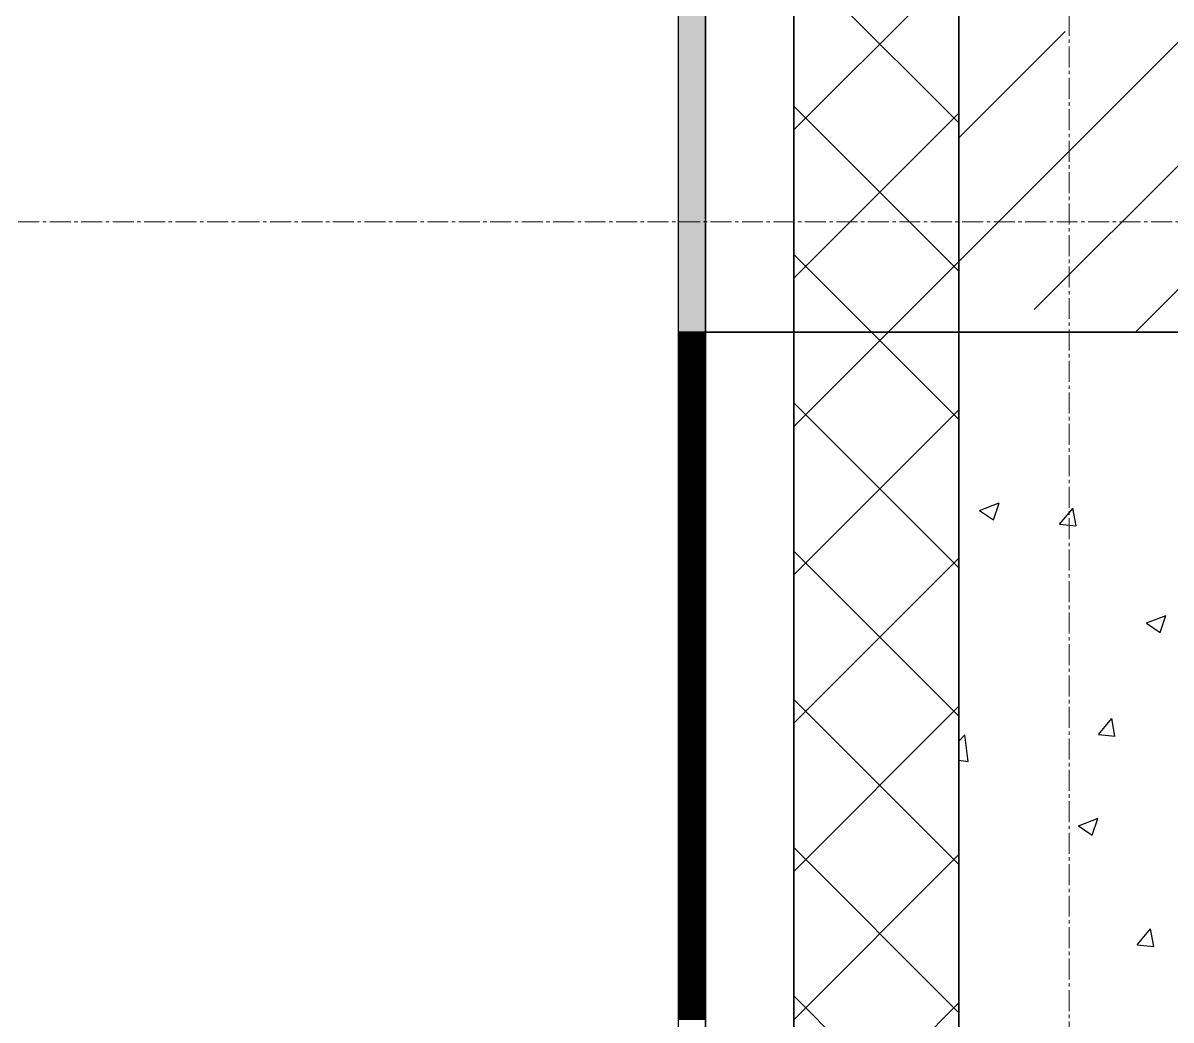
# Model space of a CAD drawing. Header units: millimetres. Extents: x -231292 to 573618, y -153144 to 564035.
# Drawn here: x 7953 to 8996, y 263241 to 264147 of the extents above; entities that cross this region are included whole.
import ezdxf

# ---------------------------------------------------------------- set-up
doc = ezdxf.new("R2010")
doc.units = ezdxf.units.MM
doc.linetypes.add('CENTER2', pattern=[28.575, 19.05, -3.175, 3.175, -3.175])
doc.layers.get('0').update_dxf_attribs({"color": 250})
for name, color, linetype, lineweight in [('АР_Стены ЖБ', 250, 'Continuous', 35), ('АР_Стены ПЕНОблок', 250, 'Continuous', 20), ('АР_Тонкая', 250, 'Continuous', 5), ('АР_Утеплитель', 250, 'Continuous', 0), ('АР_Штриховка', 250, 'Continuous', 0), ('РД_Оси_100', 250, 'Continuous', 0)]:
    doc.layers.add(name, color=color, linetype=linetype, lineweight=lineweight)
doc.layers.add('КР_Балки-0.5', color=60, linetype='Continuous', lineweight=50, plot=False)

# ---------------------------------------------------------------- blocks, each defined once
blk = doc.blocks.new('оси_рен')
at = {"layer": 'РД_Оси_100', "color": 251, "linetype": 'CENTER2', "true_color": 0x636466}
for p, q in [((1195652.916, 135558.25), (1195652.916, 223268.25)), ((1189697.958, 213313.25), (1241712.916, 213313.25))]:
    blk.add_line(p, q, dxfattribs=at)

msp = doc.modelspace()

# ---------------------------------------------------------------- hatches: boundary and pattern name
at = {"layer": 'АР_Штриховка', "linetype": 'Continuous', "lineweight": 25, "true_color": 0x000000}
h = msp.add_hatch(dxfattribs=at)
h.set_pattern_fill('_U', color=18, style=0, pattern_type=0)
h.set_pattern_definition([(2e-15, (-195344.9339, 50353.0024), (-3e-16, 1), [])])
h.paths.add_polyline_path([(8548.243, 263866.253), (8573.243, 263866.253), (8573.243, 273896.253), (8548.243, 273921.253)], flags=0)
h = msp.add_hatch(dxfattribs=at)
h.set_pattern_fill('ANSI37', color=18, scale=30, style=0)
h.set_pattern_definition([(45, (-195344.93, 50353), (-67.35192, 67.35192), []), (135, (-195344.93, 50353), (-67.35192, -67.35192), [])])
h.paths.add_polyline_path([(8653.243, 263866.253), (8803.243, 263866.253), (8803.243, 273666.253), (8653.243, 273816.253)], flags=0)

# ---------------------------------------------------------------- linework, layer by layer
at = {"layer": 'АР_Стены ЖБ', "color": 18, "linetype": 'Continuous', "lineweight": 25, "true_color": 0x000000}
for p, q in [((8803.243, 273666.253), (8803.243, 263866.253)), ((8803.243, 263866.253), (13203.243, 263866.253))]:
    msp.add_line(p, q, dxfattribs=at)
at = {"layer": 'АР_Стены ПЕНОблок', "color": 18, "linetype": 'Continuous', "lineweight": 25, "true_color": 0x000000}
for p, q in [((9003.243, 263866.253), (8803.243, 263866.253)), ((8803.243, 263866.253), (8803.243, 187666.253))]:
    msp.add_line(p, q, dxfattribs=at)
at = {"layer": 'АР_Тонкая', "color": 18, "linetype": 'Continuous', "lineweight": 25, "true_color": 0x000000}
for p, q in [((8548.243, 273921.253), (8548.243, 263866.253)), ((8573.243, 273896.253), (8573.243, 263866.253)), ((8573.243, 263866.253), (8573.243, 273896.253)), ((8653.243, 263866.253), (8653.243, 273816.253)), ((8573.243, 263866.253), (8548.243, 263866.253)), ((8548.243, 263866.253), (8548.243, 187666.253)), ((8548.243, 263866.253), (8573.243, 263866.253)), ((8653.243, 263866.253), (8573.243, 263866.253)), ((8573.243, 263866.253), (8573.243, 187666.253)), ((8573.243, 187666.253), (8573.243, 263866.253)), ((8573.243, 263866.253), (8653.243, 263866.253)), ((8653.243, 187666.253), (8653.243, 263866.253))]:
    msp.add_line(p, q, dxfattribs=at)
at = {"layer": 'АР_Утеплитель', "color": 18, "linetype": 'Continuous', "lineweight": 25, "true_color": 0x000000}
for p, q in [((8653.243, 273816.253), (8653.243, 263866.253)), ((8803.243, 263866.253), (8803.243, 273666.253)), ((8803.243, 263866.253), (8653.243, 263866.253)), ((8653.243, 263866.253), (8653.243, 187666.253)), ((8653.243, 263866.253), (8803.243, 263866.253)), ((8803.243, 187666.253), (8803.243, 263866.253))]:
    msp.add_line(p, q, dxfattribs=at)
at = {"layer": 'АР_Штриховка', "color": 18, "linetype": 'Continuous', "lineweight": 25, "true_color": 0x000000}
for p, q in [((8803.243, 264042.701), (8899.766, 264139.225)), ((8803.243, 263930.448), (9003.243, 264130.448)), ((8963.554, 263866.253), (9163.554, 264066.253)), ((8871.703, 263886.655), (9012.02, 264026.971)), ((8548.243, 263866.002), (8573.243, 263866.002)), ((8548.243, 263865.002), (8573.243, 263865.002)), ((8548.243, 263864.002), (8573.243, 263864.002)), ((8548.243, 263863.002), (8573.243, 263863.002)), ((8548.243, 263862.002), (8573.243, 263862.002)), ((8548.243, 263861.002), (8573.243, 263861.002)), ((8548.243, 263860.002), (8573.243, 263860.002)), ((8653.243, 263780.448), (8739.048, 263866.253)), ((8803.243, 263786.735), (8723.725, 263866.253)), ((8548.243, 263859.002), (8573.243, 263859.002)), ((8548.243, 263858.002), (8573.243, 263858.002)), ((8548.243, 263857.002), (8573.243, 263857.002)), ((8548.243, 263856.002), (8573.243, 263856.002)), ((8548.243, 263855.002), (8573.243, 263855.002)), ((8548.243, 263854.002), (8573.243, 263854.002)), ((8548.243, 263853.002), (8573.243, 263853.002)), ((8548.243, 263852.002), (8573.243, 263852.002)), ((8548.243, 263851.002), (8573.243, 263851.002)), ((8548.243, 263850.002), (8573.243, 263850.002)), ((8548.243, 263849.002), (8573.243, 263849.002)), ((8548.243, 263848.002), (8573.243, 263848.002)), ((8548.243, 263847.002), (8573.243, 263847.002)), ((8548.243, 263846.002), (8573.243, 263846.002)), ((8548.243, 263845.002), (8573.243, 263845.002)), ((8548.243, 263844.002), (8573.243, 263844.002)), ((8548.243, 263843.002), (8573.243, 263843.002)), ((8548.243, 263842.002), (8573.243, 263842.002)), ((8548.243, 263841.002), (8573.243, 263841.002)), ((8548.243, 263840.002), (8573.243, 263840.002)), ((8548.243, 263839.002), (8573.243, 263839.002)), ((8548.243, 263838.002), (8573.243, 263838.002)), ((8548.243, 263837.002), (8573.243, 263837.002)), ((8548.243, 263836.002), (8573.243, 263836.002)), ((8548.243, 263835.002), (8573.243, 263835.002)), ((8548.243, 263834.002), (8573.243, 263834.002)), ((8548.243, 263833.002), (8573.243, 263833.002)), ((8548.243, 263832.002), (8573.243, 263832.002)), ((8548.243, 263831.002), (8573.243, 263831.002)), ((8548.243, 263830.002), (8573.243, 263830.002)), ((8548.243, 263829.002), (8573.243, 263829.002)), ((8548.243, 263828.002), (8573.243, 263828.002)), ((8548.243, 263827.002), (8573.243, 263827.002)), ((8548.243, 263826.002), (8573.243, 263826.002)), ((8548.243, 263825.002), (8573.243, 263825.002)), ((8548.243, 263824.002), (8573.243, 263824.002)), ((8548.243, 263823.002), (8573.243, 263823.002)), ((8548.243, 263822.002), (8573.243, 263822.002)), ((8548.243, 263821.002), (8573.243, 263821.002)), ((8548.243, 263820.002), (8573.243, 263820.002)), ((8548.243, 263819.002), (8573.243, 263819.002)), ((8548.243, 263818.002), (8573.243, 263818.002)), ((8548.243, 263817.002), (8573.243, 263817.002)), ((8548.243, 263816.002), (8573.243, 263816.002)), ((8548.243, 263815.002), (8573.243, 263815.002)), ((8548.243, 263814.002), (8573.243, 263814.002)), ((8548.243, 263813.002), (8573.243, 263813.002)), ((8548.243, 263812.002), (8573.243, 263812.002)), ((8548.243, 263811.002), (8573.243, 263811.002)), ((8548.243, 263810.002), (8573.243, 263810.002)), ((8548.243, 263809.002), (8573.243, 263809.002)), ((8548.243, 263808.002), (8573.243, 263808.002)), ((8548.243, 263807.002), (8573.243, 263807.002)), ((8548.243, 263806.002), (8573.243, 263806.002)), ((8548.243, 263805.002), (8573.243, 263805.002)), ((8548.243, 263804.002), (8573.243, 263804.002)), ((8548.243, 263803.002), (8573.243, 263803.002)), ((8548.243, 263802.002), (8573.243, 263802.002)), ((8548.243, 263801.002), (8573.243, 263801.002)), ((8548.243, 263800.002), (8573.243, 263800.002)), ((8548.243, 263799.002), (8573.243, 263799.002)), ((8548.243, 263798.002), (8573.243, 263798.002)), ((8803.243, 263652.031), (8653.243, 263802.031)), ((8548.243, 263797.002), (8573.243, 263797.002)), ((8548.243, 263796.002), (8573.243, 263796.002)), ((8548.243, 263795.002), (8573.243, 263795.002)), ((8548.243, 263794.002), (8573.243, 263794.002)), ((8548.243, 263793.002), (8573.243, 263793.002)), ((8548.243, 263792.002), (8573.243, 263792.002)), ((8548.243, 263791.002), (8573.243, 263791.002)), ((8548.243, 263790.002), (8573.243, 263790.002)), ((8548.243, 263789.002), (8573.243, 263789.002)), ((8548.243, 263788.002), (8573.243, 263788.002)), ((8548.243, 263787.002), (8573.243, 263787.002)), ((8653.243, 263645.744), (8803.243, 263795.744)), ((8548.243, 263786.002), (8573.243, 263786.002)), ((8548.243, 263785.002), (8573.243, 263785.002)), ((8548.243, 263784.002), (8573.243, 263784.002)), ((8548.243, 263783.002), (8573.243, 263783.002)), ((8548.243, 263782.002), (8573.243, 263782.002)), ((8548.243, 263781.002), (8573.243, 263781.002)), ((8548.243, 263780.002), (8573.243, 263780.002)), ((8548.243, 263779.002), (8573.243, 263779.002)), ((8548.243, 263778.002), (8573.243, 263778.002)), ((8548.243, 263777.002), (8573.243, 263777.002)), ((8548.243, 263776.002), (8573.243, 263776.002)), ((8548.243, 263775.002), (8573.243, 263775.002)), ((8548.243, 263774.002), (8573.243, 263774.002)), ((8548.243, 263773.002), (8573.243, 263773.002)), ((8548.243, 263772.002), (8573.243, 263772.002)), ((8548.243, 263771.002), (8573.243, 263771.002)), ((8548.243, 263770.002), (8573.243, 263770.002)), ((8548.243, 263769.002), (8573.243, 263769.002)), ((8548.243, 263768.002), (8573.243, 263768.002)), ((8548.243, 263767.002), (8573.243, 263767.002)), ((8548.243, 263766.002), (8573.243, 263766.002)), ((8548.243, 263765.002), (8573.243, 263765.002)), ((8548.243, 263764.002), (8573.243, 263764.002)), ((8548.243, 263763.002), (8573.243, 263763.002)), ((8548.243, 263762.002), (8573.243, 263762.002)), ((8548.243, 263761.002), (8573.243, 263761.002)), ((8548.243, 263760.002), (8573.243, 263760.002)), ((8548.243, 263759.002), (8573.243, 263759.002)), ((8548.243, 263758.002), (8573.243, 263758.002)), ((8548.243, 263757.002), (8573.243, 263757.002)), ((8548.243, 263756.002), (8573.243, 263756.002)), ((8548.243, 263755.002), (8573.243, 263755.002)), ((8548.243, 263754.002), (8573.243, 263754.002)), ((8548.243, 263753.002), (8573.243, 263753.002)), ((8548.243, 263752.002), (8573.243, 263752.002)), ((8548.243, 263751.002), (8573.243, 263751.002)), ((8548.243, 263750.002), (8573.243, 263750.002)), ((8548.243, 263749.002), (8573.243, 263749.002)), ((8548.243, 263748.002), (8573.243, 263748.002)), ((8548.243, 263747.002), (8573.243, 263747.002)), ((8548.243, 263746.002), (8573.243, 263746.002)), ((8548.243, 263745.002), (8573.243, 263745.002)), ((8548.243, 263744.002), (8573.243, 263744.002)), ((8548.243, 263743.002), (8573.243, 263743.002)), ((8548.243, 263742.002), (8573.243, 263742.002)), ((8548.243, 263741.002), (8573.243, 263741.002)), ((8548.243, 263740.002), (8573.243, 263740.002)), ((8548.243, 263739.002), (8573.243, 263739.002)), ((8548.243, 263738.002), (8573.243, 263738.002)), ((8548.243, 263737.002), (8573.243, 263737.002)), ((8548.243, 263736.002), (8573.243, 263736.002)), ((8548.243, 263735.002), (8573.243, 263735.002)), ((8548.243, 263734.002), (8573.243, 263734.002)), ((8548.243, 263733.002), (8573.243, 263733.002)), ((8548.243, 263732.002), (8573.243, 263732.002)), ((8548.243, 263731.002), (8573.243, 263731.002)), ((8548.243, 263730.002), (8573.243, 263730.002)), ((8548.243, 263729.002), (8573.243, 263729.002)), ((8548.243, 263728.002), (8573.243, 263728.002)), ((8548.243, 263727.002), (8573.243, 263727.002)), ((8548.243, 263726.002), (8573.243, 263726.002)), ((8548.243, 263725.002), (8573.243, 263725.002)), ((8548.243, 263724.002), (8573.243, 263724.002)), ((8548.243, 263723.002), (8573.243, 263723.002)), ((8548.243, 263722.002), (8573.243, 263722.002)), ((8548.243, 263721.002), (8573.243, 263721.002)), ((8548.243, 263720.002), (8573.243, 263720.002)), ((8548.243, 263719.002), (8573.243, 263719.002)), ((8548.243, 263718.002), (8573.243, 263718.002)), ((8548.243, 263717.002), (8573.243, 263717.002)), ((8548.243, 263716.002), (8573.243, 263716.002)), ((8548.243, 263715.002), (8573.243, 263715.002)), ((8548.243, 263714.002), (8573.243, 263714.002)), ((8548.243, 263713.002), (8573.243, 263713.002)), ((8548.243, 263712.002), (8573.243, 263712.002)), ((8548.243, 263711.002), (8573.243, 263711.002)), ((8548.243, 263710.002), (8573.243, 263710.002)), ((8548.243, 263709.002), (8573.243, 263709.002)), ((8548.243, 263708.002), (8573.243, 263708.002)), ((8548.243, 263707.002), (8573.243, 263707.002)), ((8548.243, 263706.002), (8573.243, 263706.002)), ((8548.243, 263705.002), (8573.243, 263705.002)), ((8548.243, 263704.002), (8573.243, 263704.002)), ((8821.879, 263704.115), (8834.514, 263695.593)), ((8821.982, 263704.341), (8839.766, 263711.168)), ((8834.526, 263695.59), (8839.676, 263710.939)), ((8894.623, 263691.705), (8906.868, 263706.298)), ((8909.733, 263690.353), (8906.796, 263706.274)), ((8548.243, 263703.002), (8573.243, 263703.002)), ((8548.243, 263702.002), (8573.243, 263702.002)), ((8548.243, 263701.002), (8573.243, 263701.002)), ((8548.243, 263700.002), (8573.243, 263700.002)), ((8548.243, 263699.002), (8573.243, 263699.002)), ((8548.243, 263698.002), (8573.243, 263698.002)), ((8548.243, 263697.002), (8573.243, 263697.002)), ((8548.243, 263696.002), (8573.243, 263696.002)), ((8548.243, 263695.002), (8573.243, 263695.002)), ((8548.243, 263694.002), (8573.243, 263694.002)), ((8548.243, 263693.002), (8573.243, 263693.002)), ((8548.243, 263692.002), (8573.243, 263692.002)), ((8548.243, 263691.002), (8573.243, 263691.002)), ((8548.243, 263690.002), (8573.243, 263690.002)), ((8548.243, 263689.002), (8573.243, 263689.002)), ((8548.243, 263688.002), (8573.243, 263688.002)), ((8548.243, 263687.002), (8573.243, 263687.002)), ((8548.243, 263686.002), (8573.243, 263686.002)), ((8548.243, 263685.002), (8573.243, 263685.002)), ((8548.243, 263684.002), (8573.243, 263684.002)), ((8548.243, 263683.002), (8573.243, 263683.002)), ((8894.622, 263691.694), (8909.804, 263690.366)), ((8548.243, 263682.002), (8573.243, 263682.002)), ((8548.243, 263681.002), (8573.243, 263681.002)), ((8548.243, 263680.002), (8573.243, 263680.002)), ((8548.243, 263679.002), (8573.243, 263679.002)), ((8548.243, 263678.002), (8573.243, 263678.002)), ((8548.243, 263677.002), (8573.243, 263677.002)), ((8548.243, 263676.002), (8573.243, 263676.002)), ((8548.243, 263675.002), (8573.243, 263675.002)), ((8548.243, 263674.002), (8573.243, 263674.002)), ((8548.243, 263673.002), (8573.243, 263673.002)), ((8548.243, 263672.002), (8573.243, 263672.002)), ((8548.243, 263671.002), (8573.243, 263671.002)), ((8548.243, 263670.002), (8573.243, 263670.002)), ((8548.243, 263669.002), (8573.243, 263669.002)), ((8548.243, 263668.002), (8573.243, 263668.002)), ((8548.243, 263667.002), (8573.243, 263667.002)), ((8548.243, 263666.002), (8573.243, 263666.002)), ((8548.243, 263665.002), (8573.243, 263665.002)), ((8548.243, 263664.002), (8573.243, 263664.002)), ((8548.243, 263663.002), (8573.243, 263663.002)), ((8548.243, 263662.002), (8573.243, 263662.002)), ((8803.243, 263517.327), (8653.243, 263667.327)), ((8548.243, 263661.002), (8573.243, 263661.002)), ((8548.243, 263660.002), (8573.243, 263660.002)), ((8548.243, 263659.002), (8573.243, 263659.002)), ((8548.243, 263658.002), (8573.243, 263658.002)), ((8548.243, 263657.002), (8573.243, 263657.002)), ((8548.243, 263656.002), (8573.243, 263656.002)), ((8548.243, 263655.002), (8573.243, 263655.002)), ((8548.243, 263654.002), (8573.243, 263654.002)), ((8548.243, 263653.002), (8573.243, 263653.002)), ((8548.243, 263652.002), (8573.243, 263652.002)), ((8653.243, 263511.041), (8803.243, 263661.041)), ((8548.243, 263651.002), (8573.243, 263651.002)), ((8548.243, 263650.002), (8573.243, 263650.002)), ((8548.243, 263649.002), (8573.243, 263649.002)), ((8548.243, 263648.002), (8573.243, 263648.002)), ((8548.243, 263647.002), (8573.243, 263647.002)), ((8548.243, 263646.002), (8573.243, 263646.002)), ((8548.243, 263645.002), (8573.243, 263645.002)), ((8548.243, 263644.002), (8573.243, 263644.002)), ((8548.243, 263643.002), (8573.243, 263643.002)), ((8548.243, 263642.002), (8573.243, 263642.002)), ((8548.243, 263641.002), (8573.243, 263641.002)), ((8548.243, 263640.002), (8573.243, 263640.002)), ((8548.243, 263639.002), (8573.243, 263639.002)), ((8548.243, 263638.002), (8573.243, 263638.002)), ((8548.243, 263637.002), (8573.243, 263637.002)), ((8548.243, 263636.002), (8573.243, 263636.002)), ((8548.243, 263635.002), (8573.243, 263635.002)), ((8548.243, 263634.002), (8573.243, 263634.002)), ((8548.243, 263633.002), (8573.243, 263633.002)), ((8548.243, 263632.002), (8573.243, 263632.002)), ((8548.243, 263631.002), (8573.243, 263631.002)), ((8548.243, 263630.002), (8573.243, 263630.002)), ((8548.243, 263629.002), (8573.243, 263629.002)), ((8548.243, 263628.002), (8573.243, 263628.002)), ((8548.243, 263627.002), (8573.243, 263627.002)), ((8548.243, 263626.002), (8573.243, 263626.002)), ((8548.243, 263625.002), (8573.243, 263625.002)), ((8548.243, 263624.002), (8573.243, 263624.002)), ((8548.243, 263623.002), (8573.243, 263623.002)), ((8548.243, 263622.002), (8573.243, 263622.002)), ((8548.243, 263621.002), (8573.243, 263621.002)), ((8548.243, 263620.002), (8573.243, 263620.002)), ((8548.243, 263619.002), (8573.243, 263619.002)), ((8548.243, 263618.002), (8573.243, 263618.002)), ((8548.243, 263617.002), (8573.243, 263617.002)), ((8548.243, 263616.002), (8573.243, 263616.002)), ((8548.243, 263615.002), (8573.243, 263615.002)), ((8548.243, 263614.002), (8573.243, 263614.002)), ((8548.243, 263613.002), (8573.243, 263613.002)), ((8548.243, 263612.002), (8573.243, 263612.002)), ((8548.243, 263611.002), (8573.243, 263611.002)), ((8548.243, 263610.002), (8573.243, 263610.002)), ((8548.243, 263609.002), (8573.243, 263609.002)), ((8548.243, 263608.002), (8573.243, 263608.002)), ((8548.243, 263607.002), (8573.243, 263607.002)), ((8548.243, 263606.002), (8573.243, 263606.002)), ((8548.243, 263605.002), (8573.243, 263605.002)), ((8548.243, 263604.002), (8573.243, 263604.002)), ((8548.243, 263603.002), (8573.243, 263603.002)), ((8548.243, 263602.002), (8573.243, 263602.002)), ((8548.243, 263601.002), (8573.243, 263601.002)), ((8548.243, 263600.002), (8573.243, 263600.002)), ((8973.494, 263601.85), (8986.128, 263593.328)), ((8973.596, 263602.076), (8991.381, 263608.903)), ((8986.14, 263593.325), (8991.29, 263608.674)), ((8548.243, 263599.002), (8573.243, 263599.002)), ((8548.243, 263598.002), (8573.243, 263598.002)), ((8548.243, 263597.002), (8573.243, 263597.002)), ((8548.243, 263596.002), (8573.243, 263596.002)), ((8548.243, 263595.002), (8573.243, 263595.002)), ((8548.243, 263594.002), (8573.243, 263594.002)), ((8548.243, 263593.002), (8573.243, 263593.002)), ((8548.243, 263592.002), (8573.243, 263592.002)), ((8548.243, 263591.002), (8573.243, 263591.002)), ((8548.243, 263590.002), (8573.243, 263590.002)), ((8548.243, 263589.002), (8573.243, 263589.002)), ((8548.243, 263588.002), (8573.243, 263588.002)), ((8548.243, 263587.002), (8573.243, 263587.002)), ((8548.243, 263586.002), (8573.243, 263586.002)), ((8548.243, 263585.002), (8573.243, 263585.002)), ((8548.243, 263584.002), (8573.243, 263584.002)), ((8548.243, 263583.002), (8573.243, 263583.002)), ((8548.243, 263582.002), (8573.243, 263582.002)), ((8548.243, 263581.002), (8573.243, 263581.002)), ((8548.243, 263580.002), (8573.243, 263580.002)), ((8548.243, 263579.002), (8573.243, 263579.002)), ((8548.243, 263578.002), (8573.243, 263578.002)), ((8548.243, 263577.002), (8573.243, 263577.002)), ((8548.243, 263576.002), (8573.243, 263576.002)), ((8548.243, 263575.002), (8573.243, 263575.002)), ((8548.243, 263574.002), (8573.243, 263574.002)), ((8548.243, 263573.002), (8573.243, 263573.002)), ((8548.243, 263572.002), (8573.243, 263572.002)), ((8548.243, 263571.002), (8573.243, 263571.002)), ((8548.243, 263570.002), (8573.243, 263570.002)), ((8548.243, 263569.002), (8573.243, 263569.002)), ((8548.243, 263568.002), (8573.243, 263568.002)), ((8548.243, 263567.002), (8573.243, 263567.002)), ((8548.243, 263566.002), (8573.243, 263566.002)), ((8548.243, 263565.002), (8573.243, 263565.002)), ((8548.243, 263564.002), (8573.243, 263564.002)), ((8548.243, 263563.002), (8573.243, 263563.002)), ((8548.243, 263562.002), (8573.243, 263562.002)), ((8548.243, 263561.002), (8573.243, 263561.002)), ((8548.243, 263560.002), (8573.243, 263560.002)), ((8548.243, 263559.002), (8573.243, 263559.002)), ((8548.243, 263558.002), (8573.243, 263558.002)), ((8548.243, 263557.002), (8573.243, 263557.002)), ((8548.243, 263556.002), (8573.243, 263556.002)), ((8548.243, 263555.002), (8573.243, 263555.002)), ((8548.243, 263554.002), (8573.243, 263554.002)), ((8548.243, 263553.002), (8573.243, 263553.002)), ((8548.243, 263552.002), (8573.243, 263552.002)), ((8548.243, 263551.002), (8573.243, 263551.002)), ((8548.243, 263550.002), (8573.243, 263550.002)), ((8548.243, 263549.002), (8573.243, 263549.002)), ((8548.243, 263548.002), (8573.243, 263548.002)), ((8548.243, 263547.002), (8573.243, 263547.002)), ((8548.243, 263546.002), (8573.243, 263546.002)), ((8548.243, 263545.002), (8573.243, 263545.002)), ((8548.243, 263544.002), (8573.243, 263544.002)), ((8548.243, 263543.002), (8573.243, 263543.002)), ((8548.243, 263542.002), (8573.243, 263542.002)), ((8548.243, 263541.002), (8573.243, 263541.002)), ((8548.243, 263540.002), (8573.243, 263540.002)), ((8548.243, 263539.002), (8573.243, 263539.002)), ((8548.243, 263538.002), (8573.243, 263538.002)), ((8548.243, 263537.002), (8573.243, 263537.002)), ((8548.243, 263536.002), (8573.243, 263536.002)), ((8548.243, 263535.002), (8573.243, 263535.002)), ((8548.243, 263534.002), (8573.243, 263534.002)), ((8548.243, 263533.002), (8573.243, 263533.002)), ((8548.243, 263532.002), (8573.243, 263532.002)), ((8548.243, 263531.002), (8573.243, 263531.002)), ((8548.243, 263530.002), (8573.243, 263530.002)), ((8548.243, 263529.002), (8573.243, 263529.002)), ((8548.243, 263528.002), (8573.243, 263528.002)), ((8548.243, 263527.002), (8573.243, 263527.002)), ((8803.243, 263382.624), (8653.243, 263532.624)), ((8653.243, 263376.337), (8803.243, 263526.337)), ((8548.243, 263526.002), (8573.243, 263526.002)), ((8548.243, 263525.002), (8573.243, 263525.002)), ((8548.243, 263524.002), (8573.243, 263524.002)), ((8548.243, 263523.002), (8573.243, 263523.002)), ((8548.243, 263522.002), (8573.243, 263522.002)), ((8548.243, 263521.002), (8573.243, 263521.002)), ((8548.243, 263520.002), (8573.243, 263520.002)), ((8548.243, 263519.002), (8573.243, 263519.002)), ((8548.243, 263518.002), (8573.243, 263518.002)), ((8548.243, 263517.002), (8573.243, 263517.002)), ((8548.243, 263516.002), (8573.243, 263516.002)), ((8548.243, 263515.002), (8573.243, 263515.002)), ((8548.243, 263514.002), (8573.243, 263514.002)), ((8548.243, 263513.002), (8573.243, 263513.002)), ((8548.243, 263512.002), (8573.243, 263512.002)), ((8548.243, 263511.002), (8573.243, 263511.002)), ((8548.243, 263510.002), (8573.243, 263510.002)), ((8548.243, 263509.002), (8573.243, 263509.002)), ((8548.243, 263508.002), (8573.243, 263508.002)), ((8548.243, 263507.002), (8573.243, 263507.002)), ((8548.243, 263506.002), (8573.243, 263506.002)), ((8929.866, 263500.648), (8942.111, 263515.241)), ((8944.975, 263499.296), (8942.039, 263515.217)), ((8548.243, 263505.002), (8573.243, 263505.002)), ((8548.243, 263504.002), (8573.243, 263504.002)), ((8548.243, 263503.002), (8573.243, 263503.002)), ((8548.243, 263502.002), (8573.243, 263502.002)), ((8548.243, 263501.002), (8573.243, 263501.002)), ((8548.243, 263500.002), (8573.243, 263500.002)), ((8548.243, 263499.002), (8573.243, 263499.002)), ((8548.243, 263498.002), (8573.243, 263498.002)), ((8548.243, 263497.002), (8573.243, 263497.002)), ((8548.243, 263496.002), (8573.243, 263496.002)), ((8548.243, 263495.002), (8573.243, 263495.002)), ((8803.243, 263494.638), (8808.73, 263500.357)), ((8811.537, 263476.235), (8808.73, 263500.357)), ((8929.865, 263500.638), (8945.047, 263499.309)), ((8548.243, 263494.002), (8573.243, 263494.002)), ((8548.243, 263493.002), (8573.243, 263493.002)), ((8548.243, 263492.002), (8573.243, 263492.002)), ((8548.243, 263491.002), (8573.243, 263491.002)), ((8548.243, 263490.002), (8573.243, 263490.002)), ((8548.243, 263489.002), (8573.243, 263489.002)), ((8548.243, 263488.002), (8573.243, 263488.002)), ((8548.243, 263487.002), (8573.243, 263487.002)), ((8548.243, 263486.002), (8573.243, 263486.002)), ((8548.243, 263485.002), (8573.243, 263485.002)), ((8548.243, 263484.002), (8573.243, 263484.002)), ((8548.243, 263483.002), (8573.243, 263483.002)), ((8548.243, 263482.002), (8573.243, 263482.002)), ((8548.243, 263481.002), (8573.243, 263481.002)), ((8548.243, 263480.002), (8573.243, 263480.002)), ((8548.243, 263479.002), (8573.243, 263479.002)), ((8548.243, 263478.002), (8573.243, 263478.002)), ((8548.243, 263477.002), (8573.243, 263477.002)), ((8548.243, 263476.002), (8573.243, 263476.002)), ((8548.243, 263475.002), (8573.243, 263475.002)), ((8548.243, 263474.002), (8573.243, 263474.002)), ((8803.243, 263477.52), (8811.537, 263476.234)), ((8548.243, 263473.002), (8573.243, 263473.002)), ((8548.243, 263472.002), (8573.243, 263472.002)), ((8548.243, 263471.002), (8573.243, 263471.002)), ((8548.243, 263470.002), (8573.243, 263470.002)), ((8548.243, 263469.002), (8573.243, 263469.002)), ((8548.243, 263468.002), (8573.243, 263468.002)), ((8548.243, 263467.002), (8573.243, 263467.002)), ((8548.243, 263466.002), (8573.243, 263466.002)), ((8548.243, 263465.002), (8573.243, 263465.002)), ((8548.243, 263464.002), (8573.243, 263464.002)), ((8548.243, 263463.002), (8573.243, 263463.002)), ((8548.243, 263462.002), (8573.243, 263462.002)), ((8548.243, 263461.002), (8573.243, 263461.002)), ((8548.243, 263460.002), (8573.243, 263460.002)), ((8548.243, 263459.002), (8573.243, 263459.002)), ((8548.243, 263458.002), (8573.243, 263458.002)), ((8548.243, 263457.002), (8573.243, 263457.002)), ((8548.243, 263456.002), (8573.243, 263456.002)), ((8548.243, 263455.002), (8573.243, 263455.002)), ((8548.243, 263454.002), (8573.243, 263454.002)), ((8548.243, 263453.002), (8573.243, 263453.002)), ((8548.243, 263452.002), (8573.243, 263452.002)), ((8548.243, 263451.002), (8573.243, 263451.002)), ((8548.243, 263450.002), (8573.243, 263450.002)), ((8548.243, 263449.002), (8573.243, 263449.002)), ((8548.243, 263448.002), (8573.243, 263448.002)), ((8548.243, 263447.002), (8573.243, 263447.002)), ((8548.243, 263446.002), (8573.243, 263446.002)), ((8548.243, 263445.002), (8573.243, 263445.002)), ((8548.243, 263444.002), (8573.243, 263444.002)), ((8548.243, 263443.002), (8573.243, 263443.002)), ((8548.243, 263442.002), (8573.243, 263442.002)), ((8548.243, 263441.002), (8573.243, 263441.002)), ((8548.243, 263440.002), (8573.243, 263440.002)), ((8548.243, 263439.002), (8573.243, 263439.002)), ((8548.243, 263438.002), (8573.243, 263438.002)), ((8548.243, 263437.002), (8573.243, 263437.002)), ((8548.243, 263436.002), (8573.243, 263436.002)), ((8548.243, 263435.002), (8573.243, 263435.002)), ((8548.243, 263434.002), (8573.243, 263434.002)), ((8548.243, 263433.002), (8573.243, 263433.002)), ((8548.243, 263432.002), (8573.243, 263432.002)), ((8548.243, 263431.002), (8573.243, 263431.002)), ((8548.243, 263430.002), (8573.243, 263430.002)), ((8548.243, 263429.002), (8573.243, 263429.002)), ((8548.243, 263428.002), (8573.243, 263428.002)), ((8548.243, 263427.002), (8573.243, 263427.002)), ((8548.243, 263426.002), (8573.243, 263426.002)), ((8548.243, 263425.002), (8573.243, 263425.002)), ((8548.243, 263424.002), (8573.243, 263424.002)), ((8548.243, 263423.002), (8573.243, 263423.002)), ((8548.243, 263422.002), (8573.243, 263422.002)), ((8911.794, 263417.888), (8929.579, 263424.715)), ((8924.338, 263409.137), (8929.488, 263424.486)), ((8548.243, 263421.002), (8573.243, 263421.002)), ((8548.243, 263420.002), (8573.243, 263420.002)), ((8548.243, 263419.002), (8573.243, 263419.002)), ((8548.243, 263418.002), (8573.243, 263418.002)), ((8548.243, 263417.002), (8573.243, 263417.002)), ((8548.243, 263416.002), (8573.243, 263416.002)), ((8548.243, 263415.002), (8573.243, 263415.002)), ((8548.243, 263414.002), (8573.243, 263414.002)), ((8548.243, 263413.002), (8573.243, 263413.002)), ((8548.243, 263412.002), (8573.243, 263412.002)), ((8911.691, 263417.662), (8924.326, 263409.14)), ((8548.243, 263411.002), (8573.243, 263411.002)), ((8548.243, 263410.002), (8573.243, 263410.002)), ((8548.243, 263409.002), (8573.243, 263409.002)), ((8548.243, 263408.002), (8573.243, 263408.002)), ((8548.243, 263407.002), (8573.243, 263407.002)), ((8548.243, 263406.002), (8573.243, 263406.002)), ((8548.243, 263405.002), (8573.243, 263405.002)), ((8548.243, 263404.002), (8573.243, 263404.002)), ((8548.243, 263403.002), (8573.243, 263403.002)), ((8548.243, 263402.002), (8573.243, 263402.002)), ((8548.243, 263401.002), (8573.243, 263401.002)), ((8548.243, 263400.002), (8573.243, 263400.002)), ((8548.243, 263399.002), (8573.243, 263399.002)), ((8548.243, 263398.002), (8573.243, 263398.002)), ((8548.243, 263397.002), (8573.243, 263397.002)), ((8548.243, 263396.002), (8573.243, 263396.002)), ((8548.243, 263395.002), (8573.243, 263395.002)), ((8548.243, 263394.002), (8573.243, 263394.002)), ((8548.243, 263393.002), (8573.243, 263393.002)), ((8548.243, 263392.002), (8573.243, 263392.002)), ((8548.243, 263391.002), (8573.243, 263391.002)), ((8803.243, 263247.92), (8653.243, 263397.92)), ((8653.243, 263241.633), (8803.243, 263391.633)), ((8548.243, 263390.002), (8573.243, 263390.002)), ((8548.243, 263389.002), (8573.243, 263389.002)), ((8548.243, 263388.002), (8573.243, 263388.002)), ((8548.243, 263387.002), (8573.243, 263387.002)), ((8548.243, 263386.002), (8573.243, 263386.002)), ((8548.243, 263385.002), (8573.243, 263385.002)), ((8548.243, 263384.002), (8573.243, 263384.002)), ((8548.243, 263383.002), (8573.243, 263383.002)), ((8548.243, 263382.002), (8573.243, 263382.002)), ((8548.243, 263381.002), (8573.243, 263381.002)), ((8548.243, 263380.002), (8573.243, 263380.002)), ((8548.243, 263379.002), (8573.243, 263379.002)), ((8548.243, 263378.002), (8573.243, 263378.002)), ((8548.243, 263377.002), (8573.243, 263377.002)), ((8548.243, 263376.002), (8573.243, 263376.002)), ((8548.243, 263375.002), (8573.243, 263375.002)), ((8548.243, 263374.002), (8573.243, 263374.002)), ((8548.243, 263373.002), (8573.243, 263373.002)), ((8548.243, 263372.002), (8573.243, 263372.002)), ((8548.243, 263371.002), (8573.243, 263371.002)), ((8548.243, 263370.002), (8573.243, 263370.002)), ((8548.243, 263369.002), (8573.243, 263369.002)), ((8548.243, 263368.002), (8573.243, 263368.002)), ((8548.243, 263367.002), (8573.243, 263367.002)), ((8548.243, 263366.002), (8573.243, 263366.002)), ((8548.243, 263365.002), (8573.243, 263365.002)), ((8548.243, 263364.002), (8573.243, 263364.002)), ((8548.243, 263363.002), (8573.243, 263363.002)), ((8548.243, 263362.002), (8573.243, 263362.002)), ((8548.243, 263361.002), (8573.243, 263361.002)), ((8548.243, 263360.002), (8573.243, 263360.002)), ((8548.243, 263359.002), (8573.243, 263359.002)), ((8548.243, 263358.002), (8573.243, 263358.002)), ((8548.243, 263357.002), (8573.243, 263357.002)), ((8548.243, 263356.002), (8573.243, 263356.002)), ((8548.243, 263355.002), (8573.243, 263355.002)), ((8548.243, 263354.002), (8573.243, 263354.002)), ((8548.243, 263353.002), (8573.243, 263353.002)), ((8548.243, 263352.002), (8573.243, 263352.002)), ((8548.243, 263351.002), (8573.243, 263351.002)), ((8548.243, 263350.002), (8573.243, 263350.002)), ((8548.243, 263349.002), (8573.243, 263349.002)), ((8548.243, 263348.002), (8573.243, 263348.002)), ((8548.243, 263347.002), (8573.243, 263347.002)), ((8548.243, 263346.002), (8573.243, 263346.002)), ((8548.243, 263345.002), (8573.243, 263345.002)), ((8548.243, 263344.002), (8573.243, 263344.002)), ((8548.243, 263343.002), (8573.243, 263343.002)), ((8548.243, 263342.002), (8573.243, 263342.002)), ((8548.243, 263341.002), (8573.243, 263341.002)), ((8548.243, 263340.002), (8573.243, 263340.002)), ((8548.243, 263339.002), (8573.243, 263339.002)), ((8548.243, 263338.002), (8573.243, 263338.002)), ((8548.243, 263337.002), (8573.243, 263337.002)), ((8548.243, 263336.002), (8573.243, 263336.002)), ((8548.243, 263335.002), (8573.243, 263335.002)), ((8548.243, 263334.002), (8573.243, 263334.002)), ((8548.243, 263333.002), (8573.243, 263333.002)), ((8548.243, 263332.002), (8573.243, 263332.002)), ((8548.243, 263331.002), (8573.243, 263331.002)), ((8548.243, 263330.002), (8573.243, 263330.002)), ((8548.243, 263329.002), (8573.243, 263329.002)), ((8548.243, 263328.002), (8573.243, 263328.002)), ((8548.243, 263327.002), (8573.243, 263327.002)), ((8548.243, 263326.002), (8573.243, 263326.002)), ((8548.243, 263325.002), (8573.243, 263325.002)), ((8548.243, 263324.002), (8573.243, 263324.002)), ((8548.243, 263323.002), (8573.243, 263323.002)), ((8548.243, 263322.002), (8573.243, 263322.002)), ((8548.243, 263321.002), (8573.243, 263321.002)), ((8548.243, 263320.002), (8573.243, 263320.002)), ((8548.243, 263319.002), (8573.243, 263319.002)), ((8548.243, 263318.002), (8573.243, 263318.002)), ((8965.11, 263309.591), (8977.355, 263324.184)), ((8980.218, 263308.239), (8977.281, 263324.16)), ((8548.243, 263317.002), (8573.243, 263317.002)), ((8548.243, 263316.002), (8573.243, 263316.002)), ((8548.243, 263315.002), (8573.243, 263315.002)), ((8548.243, 263314.002), (8573.243, 263314.002)), ((8548.243, 263313.002), (8573.243, 263313.002)), ((8548.243, 263312.002), (8573.243, 263312.002)), ((8548.243, 263311.002), (8573.243, 263311.002)), ((8548.243, 263310.002), (8573.243, 263310.002)), ((8548.243, 263309.002), (8573.243, 263309.002)), ((8548.243, 263308.002), (8573.243, 263308.002)), ((8965.109, 263309.581), (8980.291, 263308.252)), ((8548.243, 263307.002), (8573.243, 263307.002)), ((8548.243, 263306.002), (8573.243, 263306.002)), ((8548.243, 263305.002), (8573.243, 263305.002)), ((8548.243, 263304.002), (8573.243, 263304.002)), ((8548.243, 263303.002), (8573.243, 263303.002)), ((8548.243, 263302.002), (8573.243, 263302.002)), ((8548.243, 263301.002), (8573.243, 263301.002)), ((8548.243, 263300.002), (8573.243, 263300.002)), ((8548.243, 263299.002), (8573.243, 263299.002)), ((8548.243, 263298.002), (8573.243, 263298.002)), ((8548.243, 263297.002), (8573.243, 263297.002)), ((8548.243, 263296.002), (8573.243, 263296.002)), ((8548.243, 263295.002), (8573.243, 263295.002)), ((8548.243, 263294.002), (8573.243, 263294.002)), ((8548.243, 263293.002), (8573.243, 263293.002)), ((8548.243, 263292.002), (8573.243, 263292.002)), ((8548.243, 263291.002), (8573.243, 263291.002)), ((8548.243, 263290.002), (8573.243, 263290.002)), ((8548.243, 263289.002), (8573.243, 263289.002)), ((8548.243, 263288.002), (8573.243, 263288.002)), ((8548.243, 263287.002), (8573.243, 263287.002)), ((8548.243, 263286.002), (8573.243, 263286.002)), ((8548.243, 263285.002), (8573.243, 263285.002)), ((8548.243, 263284.002), (8573.243, 263284.002)), ((8548.243, 263283.002), (8573.243, 263283.002)), ((8548.243, 263282.002), (8573.243, 263282.002)), ((8548.243, 263281.002), (8573.243, 263281.002)), ((8548.243, 263280.002), (8573.243, 263280.002)), ((8548.243, 263279.002), (8573.243, 263279.002)), ((8548.243, 263278.002), (8573.243, 263278.002)), ((8548.243, 263277.002), (8573.243, 263277.002)), ((8548.243, 263276.002), (8573.243, 263276.002)), ((8548.243, 263275.002), (8573.243, 263275.002)), ((8548.243, 263274.002), (8573.243, 263274.002)), ((8548.243, 263273.002), (8573.243, 263273.002)), ((8548.243, 263272.002), (8573.243, 263272.002)), ((8548.243, 263271.002), (8573.243, 263271.002)), ((8548.243, 263270.002), (8573.243, 263270.002)), ((8548.243, 263269.002), (8573.243, 263269.002)), ((8548.243, 263268.002), (8573.243, 263268.002)), ((8548.243, 263267.002), (8573.243, 263267.002)), ((8548.243, 263266.002), (8573.243, 263266.002)), ((8548.243, 263265.002), (8573.243, 263265.002)), ((8548.243, 263264.002), (8573.243, 263264.002)), ((8548.243, 263263.002), (8573.243, 263263.002)), ((8548.243, 263262.002), (8573.243, 263262.002)), ((8548.243, 263261.002), (8573.243, 263261.002)), ((8548.243, 263260.002), (8573.243, 263260.002)), ((8548.243, 263259.002), (8573.243, 263259.002)), ((8548.243, 263258.002), (8573.243, 263258.002)), ((8548.243, 263257.002), (8573.243, 263257.002)), ((8548.243, 263256.002), (8573.243, 263256.002)), ((8803.243, 263113.216), (8653.243, 263263.216)), ((8653.243, 263106.929), (8803.243, 263256.929)), ((8548.243, 263255.002), (8573.243, 263255.002)), ((8548.243, 263254.002), (8573.243, 263254.002)), ((8548.243, 263253.002), (8573.243, 263253.002)), ((8548.243, 263252.002), (8573.243, 263252.002)), ((8548.243, 263251.002), (8573.243, 263251.002)), ((8548.243, 263250.002), (8573.243, 263250.002)), ((8548.243, 263249.002), (8573.243, 263249.002)), ((8548.243, 263248.002), (8573.243, 263248.002)), ((8548.243, 263247.002), (8573.243, 263247.002)), ((8548.243, 263246.002), (8573.243, 263246.002)), ((8548.243, 263245.002), (8573.243, 263245.002)), ((8548.243, 263244.002), (8573.243, 263244.002)), ((8548.243, 263243.002), (8573.243, 263243.002)), ((8548.243, 263242.002), (8573.243, 263242.002))]:
    msp.add_line(p, q, dxfattribs=at)
at = {"layer": 'КР_Балки-0.5', "color": 18, "lineweight": 25, "ltscale": 200, "true_color": 0x000000}
for p, q in [((8803.244, 237366.253), (8803.244, 263866.253)), ((8803.244, 263866.253), (9303.244, 263866.253))]:
    msp.add_line(p, q, dxfattribs=at)

# ---------------------------------------------------------------- block references
at = {"rotation": 359.999868838025}
msp.add_blockref('оси_рен', (-1186750.035, 50655.808), dxfattribs=at)

doc.saveas('drawing.dxf')
